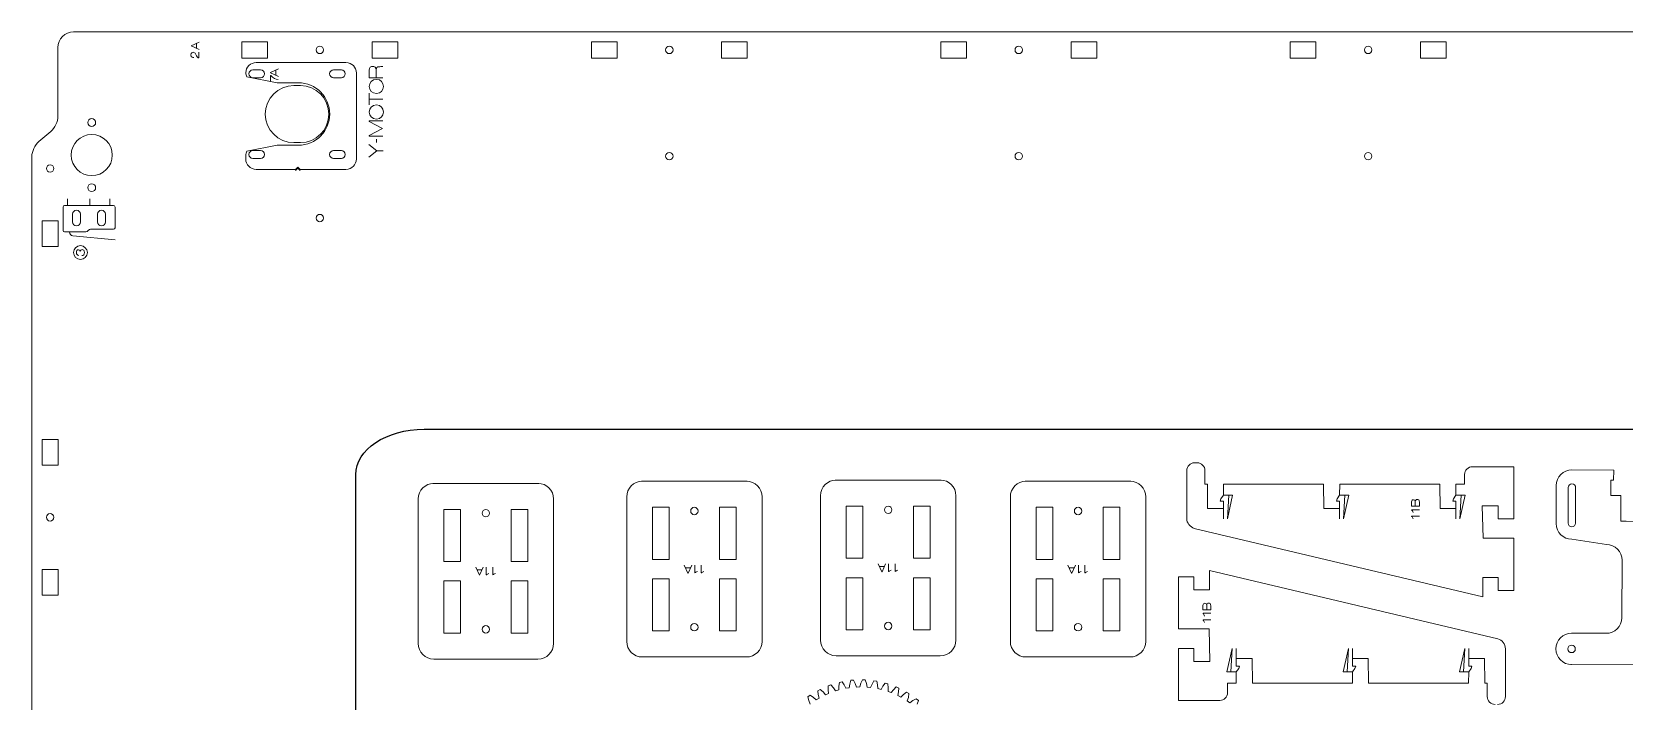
# Model space of a CAD drawing. Header units: millimetres. Extents: x 28 to 1172, y 29 to 868.
# Drawn here: x 28.5 to 517.6, y 661.9 to 867.5 of the extents above; entities that cross this region are included whole.
import ezdxf

# ---------------------------------------------------------------- set-up
doc = ezdxf.new("R2010")
doc.units = ezdxf.units.MM
doc.layers.get('0').update_dxf_attribs({"color": 1, "linetype": 'CONTINUOUS', "lineweight": 25, "true_color": 0xff0000})
for name, color, linetype, lineweight, true_color in [('11A', 1, 'CONTINUOUS', 0, 0xff0000), ('11A Text', 5, 'CONTINUOUS', 0, 0x0000ff), ('11B', 1, 'CONTINUOUS', 0, 0xff0000), ('11B text', 5, 'CONTINUOUS', 0, 0x0000ff), ('11C', 1, 'CONTINUOUS', 0, 0xff0000), ('Extruder Big Gear', 1, 'CONTINUOUS', 0, 0xff0000), ('Front', 1, 'CONTINUOUS', 0, 0xff0000), ('New Bottom board', 1, 'CONTINUOUS', 0, 0xff0000), ('New Cuts', 6, 'CONTINUOUS', 0, 0xff00ff), ('Text', 1, 'CONTINUOUS', 0, 0xff0000)]:
    doc.layers.add(name, color=color, linetype=linetype, lineweight=lineweight, true_color=true_color)

msp = doc.modelspace()

# ---------------------------------------------------------------- linework, layer by layer
msp.add_line((359.82, 745.41), (366.01, 745.41))
at = {"color": 1, "true_color": 0xff0000}
for points in [[(148.99, 745.41), (359.82, 745.41)], [(366.01, 745.41), (1000.26, 745.41)], [(127.98, 129.99), (127.98, 731.46)]]:
    msp.add_lwpolyline(points, dxfattribs=at)
msp.add_open_spline([(127.98, 731.46), (127.98, 739.16), (137.39, 745.41), (148.99, 745.41)], degree=3, dxfattribs=at)
at = {"layer": '11A', "color": 1, "true_color": 0xff0000}
for p, q in [((215.76, 729.42), (248.27, 729.42)), ((275.3, 729.79), (307.81, 729.79)), ((333.61, 729.42), (366.12, 729.42)), ((151.71, 728.77), (184.21, 728.77)), ((188.75, 724.24), (188.75, 679.34)), ((252.81, 724.88), (252.81, 679.99)), ((312.35, 725.25), (312.35, 680.35)), ((370.66, 724.88), (370.66, 679.99))]:
    msp.add_line(p, q, dxfattribs=at)
for points in [[(147.16, 679.59), (147.16, 723.98)], [(211.22, 680.24), (211.22, 724.63)], [(270.76, 680.61), (270.76, 725)], [(329.07, 680.24), (329.07, 724.63)], [(155.08, 720.78), (160.2, 720.78), (160.2, 704.78), (155.08, 704.78), (155.08, 720.78), (155.08, 720.78)], [(169.1, 719.64), (169.1, 719.64)], [(175.72, 720.78), (180.84, 720.78), (180.84, 704.78), (175.72, 704.78), (175.72, 720.78), (175.72, 720.78)], [(219.14, 721.43), (224.26, 721.43), (224.26, 705.43), (219.14, 705.43), (219.14, 721.43), (219.14, 721.43)], [(233.15, 720.29), (233.15, 720.29)], [(239.77, 721.43), (244.89, 721.43), (244.89, 705.43), (239.77, 705.43), (239.77, 721.43), (239.77, 721.43)], [(278.68, 721.8), (283.8, 721.8), (283.8, 705.8), (278.68, 705.8), (278.68, 721.8), (278.68, 721.8)], [(292.7, 720.66), (292.7, 720.66)], [(299.32, 721.8), (304.44, 721.8), (304.44, 705.8), (299.32, 705.8), (299.32, 721.8), (299.32, 721.8)], [(336.99, 721.43), (342.11, 721.43), (342.11, 705.43), (336.99, 705.43), (336.99, 721.43), (336.99, 721.43)], [(351.01, 720.29), (351.01, 720.29)], [(357.63, 721.43), (362.74, 721.43), (362.74, 705.43), (357.63, 705.43), (357.63, 721.43), (357.63, 721.43)], [(219.14, 699.44), (224.26, 699.44), (224.26, 683.44), (219.14, 683.44), (219.14, 699.44), (219.14, 699.44)], [(239.77, 699.44), (244.89, 699.44), (244.89, 683.44), (239.77, 683.44), (239.77, 699.44), (239.77, 699.44)], [(278.68, 699.81), (283.8, 699.81), (283.8, 683.81), (278.68, 683.81), (278.68, 699.81), (278.68, 699.81)], [(299.32, 699.81), (304.44, 699.81), (304.44, 683.81), (299.32, 683.81), (299.32, 699.81), (299.32, 699.81)], [(336.99, 699.44), (342.11, 699.44), (342.11, 683.44), (336.99, 683.44), (336.99, 699.44), (336.99, 699.44)], [(357.63, 699.44), (362.74, 699.44), (362.74, 683.44), (357.63, 683.44), (357.63, 699.44), (357.63, 699.44)], [(155.08, 698.79), (160.2, 698.79), (160.2, 682.79), (155.08, 682.79), (155.08, 698.79), (155.08, 698.79)], [(175.72, 698.79), (180.84, 698.79), (180.84, 682.79), (175.72, 682.79), (175.72, 698.79), (175.72, 698.79)], [(292.7, 684.95), (292.7, 684.95)], [(169.1, 683.93), (169.1, 683.93)], [(233.15, 684.58), (233.15, 684.58)], [(351.01, 684.58), (351.01, 684.58)], [(248.02, 675.44), (216.02, 675.44)], [(307.56, 675.81), (275.56, 675.81)], [(365.87, 675.44), (333.87, 675.44)], [(183.96, 674.79), (151.96, 674.79)]]:
    msp.add_lwpolyline(points, dxfattribs=at)
for points in [[(211.22, 724.63), (211.22, 727.28), (213.37, 729.43), (216.02, 729.43)], [(248.01, 729.43), (250.66, 729.43), (252.81, 727.28), (252.81, 724.63)], [(270.76, 725), (270.76, 727.65), (272.91, 729.8), (275.56, 729.8)], [(307.55, 729.8), (310.2, 729.8), (312.35, 727.65), (312.35, 725)], [(329.07, 724.63), (329.07, 727.28), (331.22, 729.43), (333.87, 729.43)], [(365.86, 729.43), (368.51, 729.43), (370.66, 727.28), (370.66, 724.63)], [(147.16, 723.98), (147.16, 726.63), (149.31, 728.78), (151.96, 728.78)], [(183.96, 728.78), (186.61, 728.78), (188.76, 726.63), (188.76, 723.98)], [(167.96, 720.78), (167.33, 720.78), (166.82, 720.27), (166.82, 719.64)], [(166.82, 719.64), (166.82, 719.01), (167.33, 718.5), (167.96, 718.5)], [(169.1, 719.64), (169.1, 720.27), (168.59, 720.78), (167.96, 720.78)], [(167.96, 718.5), (168.59, 718.5), (169.1, 719.01), (169.1, 719.64)], [(232.02, 721.43), (231.39, 721.43), (230.88, 720.92), (230.88, 720.29)], [(230.88, 720.29), (230.88, 719.66), (231.39, 719.15), (232.02, 719.15)], [(233.15, 720.29), (233.15, 720.92), (232.64, 721.43), (232.02, 721.43)], [(232.02, 719.15), (232.64, 719.15), (233.15, 719.66), (233.15, 720.29)], [(291.56, 721.8), (290.93, 721.8), (290.42, 721.29), (290.42, 720.66)], [(290.42, 720.66), (290.42, 720.03), (290.93, 719.52), (291.56, 719.52)], [(292.7, 720.66), (292.7, 721.29), (292.19, 721.8), (291.56, 721.8)], [(291.56, 719.52), (292.19, 719.52), (292.7, 720.03), (292.7, 720.66)], [(349.87, 721.43), (349.24, 721.43), (348.73, 720.92), (348.73, 720.29)], [(348.73, 720.29), (348.73, 719.66), (349.24, 719.15), (349.87, 719.15)], [(351.01, 720.29), (351.01, 720.92), (350.49, 721.43), (349.87, 721.43)], [(349.87, 719.15), (350.49, 719.15), (351.01, 719.66), (351.01, 720.29)], [(167.96, 685.07), (167.33, 685.07), (166.82, 684.56), (166.82, 683.93)], [(169.1, 683.93), (169.1, 684.56), (168.59, 685.07), (167.96, 685.07)], [(232.02, 685.72), (231.39, 685.72), (230.88, 685.21), (230.88, 684.58)], [(233.15, 684.58), (233.15, 685.21), (232.64, 685.72), (232.02, 685.72)], [(291.56, 686.09), (290.93, 686.09), (290.42, 685.58), (290.42, 684.95)], [(290.42, 684.95), (290.42, 684.32), (290.93, 683.81), (291.56, 683.81)], [(292.7, 684.95), (292.7, 685.58), (292.19, 686.09), (291.56, 686.09)], [(291.56, 683.81), (292.19, 683.81), (292.7, 684.32), (292.7, 684.95)], [(349.87, 685.72), (349.24, 685.72), (348.73, 685.21), (348.73, 684.58)], [(351.01, 684.58), (351.01, 685.21), (350.49, 685.72), (349.87, 685.72)], [(166.82, 683.93), (166.82, 683.3), (167.33, 682.79), (167.96, 682.79)], [(167.96, 682.79), (168.59, 682.79), (169.1, 683.3), (169.1, 683.93)], [(216.02, 675.44), (213.37, 675.44), (211.22, 677.59), (211.22, 680.24)], [(230.88, 684.58), (230.88, 683.95), (231.39, 683.44), (232.02, 683.44)], [(232.02, 683.44), (232.64, 683.44), (233.15, 683.95), (233.15, 684.58)], [(252.81, 680.24), (252.81, 677.59), (250.67, 675.44), (248.02, 675.44)], [(275.56, 675.81), (272.91, 675.81), (270.76, 677.96), (270.76, 680.61)], [(312.36, 680.61), (312.36, 677.96), (310.21, 675.81), (307.56, 675.81)], [(333.87, 675.44), (331.22, 675.44), (329.07, 677.59), (329.07, 680.24)], [(348.73, 684.58), (348.73, 683.95), (349.24, 683.44), (349.87, 683.44)], [(349.87, 683.44), (350.49, 683.44), (351.01, 683.95), (351.01, 684.58)], [(370.67, 680.24), (370.67, 677.59), (368.52, 675.44), (365.87, 675.44)], [(151.96, 674.79), (149.31, 674.79), (147.16, 676.94), (147.16, 679.59)], [(188.76, 679.59), (188.76, 676.94), (186.61, 674.79), (183.96, 674.79)]]:
    msp.add_open_spline(points, degree=3, dxfattribs=at)
at = {"layer": '11A Text', "color": 5, "true_color": 0x0000ff}
for points in [[(167.16, 703), (166.05, 700.58), (165.96, 700.58), (164.85, 703)], [(165.22, 702.2), (166.8, 702.2)], [(168.15, 700.64), (168.06, 700.64), (168.06, 703.02)], [(170.15, 700.64), (170.06, 700.64), (170.06, 703.02)], [(231.22, 703.64), (230.11, 701.23), (230.02, 701.23), (228.91, 703.64)], [(229.28, 702.85), (230.86, 702.85)], [(232.2, 701.29), (232.12, 701.29), (232.12, 703.67)], [(234.2, 701.29), (234.12, 701.29), (234.12, 703.67)], [(290.76, 704.01), (289.65, 701.59), (289.56, 701.59), (288.45, 704.01)], [(288.82, 703.21), (290.4, 703.21)], [(291.74, 701.66), (291.66, 701.66), (291.66, 704.04)], [(293.74, 701.66), (293.66, 701.66), (293.66, 704.04)], [(349.07, 703.64), (347.96, 701.23), (347.87, 701.23), (346.76, 703.64)], [(347.13, 702.85), (348.71, 702.85)], [(350.05, 701.29), (349.97, 701.29), (349.97, 703.67)], [(352.05, 701.29), (351.97, 701.29), (351.97, 703.67)]]:
    msp.add_lwpolyline(points, dxfattribs=at)
for points in [[(168.9, 701.09), (168.54, 701), (168.29, 700.81), (168.15, 700.64)], [(170.9, 701.09), (170.54, 701), (170.29, 700.81), (170.15, 700.64)], [(232.95, 701.74), (232.59, 701.65), (232.35, 701.45), (232.2, 701.29)], [(234.96, 701.74), (234.59, 701.65), (234.35, 701.45), (234.2, 701.29)], [(292.5, 702.11), (292.13, 702.01), (291.89, 701.82), (291.74, 701.66)], [(294.5, 702.11), (294.13, 702.01), (293.89, 701.82), (293.74, 701.66)], [(350.81, 701.74), (350.44, 701.65), (350.2, 701.45), (350.05, 701.29)], [(352.81, 701.74), (352.44, 701.65), (352.2, 701.45), (352.05, 701.29)]]:
    msp.add_open_spline(points, degree=3, dxfattribs=at)
at = {"layer": '11B', "color": 1, "true_color": 0xff0000}
msp.add_line((385.57, 714.95), (474.21, 693.92), dxfattribs=at)
for points in [[(386.45, 735.1), (385.65, 735.1)], [(386.45, 735.1), (385.65, 735.1)], [(474.21, 693.92), (474.21, 699.91), (478.93, 699.91), (478.93, 695.91), (483.73, 695.91), (483.73, 711.91), (474.29, 711.91), (474.05, 721.9), (478.93, 721.9), (478.93, 717.9), (483.73, 717.9), (483.73, 733.9), (471.01, 733.9)], [(474.21, 693.92), (474.21, 699.91), (478.93, 699.91), (478.93, 695.91), (483.73, 695.91), (483.73, 711.91), (474.29, 711.91), (474.05, 721.9), (478.93, 721.9), (478.93, 717.9), (483.73, 717.9), (483.73, 733.9), (471.01, 733.9)], [(383.25, 732.7), (383.25, 732.14)], [(383.25, 732.7), (383.25, 732.14)], [(394.48, 721.03), (389.68, 721.03), (389.6, 728.54), (388.85, 728.54), (388.85, 732.7)], [(394.48, 721.03), (389.68, 721.03), (389.6, 728.54), (388.85, 728.54), (388.85, 732.7)], [(468.61, 731.5), (468.61, 728.54), (465.96, 728.54), (465.93, 725.11)], [(468.61, 731.5), (468.61, 728.54), (465.96, 728.54), (465.93, 725.11)], [(383.25, 726.14), (383.25, 725.58)], [(383.25, 726.14), (383.25, 725.58)], [(394.51, 717.88), (394.51, 723.35), (393.54, 723.35), (393.77, 724.06), (394.5, 725.11), (396.15, 725.11), (395.75, 717.88), (397.36, 725.11)], [(394.51, 717.88), (394.51, 723.35), (393.54, 723.35), (393.77, 724.06), (394.5, 725.11), (396.15, 725.11), (395.75, 717.88), (397.36, 725.11)], [(430.18, 721.03), (425.38, 721.03), (425.3, 728.54), (394.56, 728.54), (394.5, 725.11)], [(430.18, 721.03), (425.38, 721.03), (425.3, 728.54), (394.56, 728.54), (394.5, 725.11)], [(396.15, 725.11), (397.36, 725.11)], [(396.15, 725.11), (397.36, 725.11)], [(430.21, 717.88), (430.21, 723.35), (429.25, 723.35), (429.47, 724.06), (430.21, 725.11), (431.85, 725.11), (431.45, 717.88), (433.06, 725.11)], [(430.21, 717.88), (430.21, 723.35), (429.25, 723.35), (429.47, 724.06), (430.21, 725.11), (431.85, 725.11), (431.45, 717.88), (433.06, 725.11)], [(465.88, 721.03), (461.08, 721.03), (461, 728.54), (430.26, 728.54), (430.21, 725.11)], [(465.88, 721.03), (461.08, 721.03), (461, 728.54), (430.26, 728.54), (430.21, 725.11)], [(431.85, 725.11), (433.06, 725.11)], [(431.85, 725.11), (433.06, 725.11)], [(465.93, 717.88), (465.93, 723.35), (464.97, 723.35), (465.2, 724.06), (465.93, 725.11), (467.58, 725.11), (467.18, 717.88), (468.79, 725.11)], [(465.93, 717.88), (465.93, 723.35), (464.97, 723.35), (465.2, 724.06), (465.93, 725.11), (467.58, 725.11), (467.18, 717.88), (468.79, 725.11)], [(467.58, 725.11), (468.79, 725.11)], [(467.58, 725.11), (468.79, 725.11)], [(383.25, 720.78), (383.25, 717.99)], [(383.25, 720.78), (383.25, 717.99)], [(478.84, 681.03), (390.2, 702.06), (390.2, 696.07), (385.48, 696.07), (385.48, 700.07), (380.68, 700.07), (380.68, 684.07), (390.12, 684.07), (390.36, 674.08), (385.48, 674.08), (385.48, 678.08), (380.68, 678.08), (380.68, 662.08), (393.4, 662.08)], [(398.48, 678.1), (398.48, 672.63), (399.44, 672.63), (399.21, 671.93), (398.48, 670.87), (396.83, 670.87), (397.23, 678.1), (395.62, 670.87)], [(434.2, 678.1), (434.2, 672.63), (435.16, 672.63), (434.94, 671.93), (434.2, 670.87), (432.56, 670.87), (432.96, 678.1), (431.35, 670.87)], [(469.91, 678.1), (469.91, 672.63), (470.87, 672.63), (470.64, 671.93), (469.91, 670.87), (468.26, 670.87), (468.66, 678.1), (467.05, 670.87)], [(481.16, 675.2), (481.16, 677.99)], [(396.83, 670.87), (395.62, 670.87)], [(395.8, 664.48), (395.8, 667.44), (398.45, 667.44), (398.48, 670.87)], [(398.53, 674.95), (403.33, 674.95), (403.41, 667.44), (434.15, 667.44), (434.2, 670.87)], [(432.56, 670.87), (431.35, 670.87)], [(434.23, 674.95), (439.03, 674.95), (439.11, 667.44), (469.85, 667.44), (469.91, 670.87)], [(468.26, 670.87), (467.05, 670.87)], [(469.93, 674.95), (474.73, 674.95), (474.81, 667.44), (475.56, 667.44), (475.56, 663.28)], [(481.16, 669.84), (481.16, 670.4)], [(481.16, 663.28), (481.16, 663.84)]]:
    msp.add_lwpolyline(points, dxfattribs=at)
for points in [[(385.65, 735.1), (384.33, 735.1), (383.25, 734.02), (383.25, 732.7)], [(385.65, 735.1), (384.33, 735.1), (383.25, 734.02), (383.25, 732.7)], [(388.85, 732.7), (388.85, 734.02), (387.77, 735.1), (386.45, 735.1)], [(388.85, 732.7), (388.85, 734.02), (387.77, 735.1), (386.45, 735.1)], [(471.01, 733.9), (469.69, 733.9), (468.61, 732.82), (468.61, 731.5)], [(471.01, 733.9), (469.69, 733.9), (468.61, 732.82), (468.61, 731.5)], [(383.25, 732.14), (383.25, 730.82), (383.25, 727.46), (383.25, 726.14)], [(383.25, 732.14), (383.25, 730.82), (383.25, 727.46), (383.25, 726.14)], [(383.25, 725.58), (383.25, 724.26), (383.25, 722.1), (383.25, 720.78)], [(383.25, 725.58), (383.25, 724.26), (383.25, 722.1), (383.25, 720.78)], [(383.25, 717.99), (383.25, 716.67), (384.29, 715.3), (385.57, 714.95)], [(383.25, 717.99), (383.25, 716.67), (384.29, 715.3), (385.57, 714.95)], [(481.16, 677.99), (481.16, 679.31), (480.12, 680.68), (478.84, 681.03)], [(481.16, 670.4), (481.16, 671.72), (481.16, 673.88), (481.16, 675.2)], [(481.16, 663.84), (481.16, 665.16), (481.16, 668.52), (481.16, 669.84)], [(393.4, 662.08), (394.72, 662.08), (395.8, 663.16), (395.8, 664.48)], [(475.56, 663.28), (475.56, 661.96), (476.64, 660.88), (477.96, 660.88)], [(478.76, 660.88), (480.08, 660.88), (481.16, 661.96), (481.16, 663.28)]]:
    msp.add_open_spline(points, degree=3, dxfattribs=at)
at = {"layer": '11B text', "color": 5, "true_color": 0x0000ff}
for points in [[(452.31, 721.81), (452.31, 723.12)], [(452.31, 721.81), (452.31, 723.12)], [(454.73, 723.03), (454.73, 721.81), (452.31, 721.81), (452.31, 721.81)], [(454.73, 723.03), (454.73, 721.81), (452.31, 721.81), (452.31, 721.81)], [(452.33, 720.61), (452.33, 720.7), (454.71, 720.7)], [(452.33, 720.61), (452.33, 720.7), (454.71, 720.7)], [(453.46, 723.24), (453.46, 721.81)], [(453.46, 723.24), (453.46, 723.24)], [(453.46, 723.24), (453.46, 721.81)], [(453.46, 723.24), (453.46, 723.24)], [(452.33, 718.61), (452.33, 718.7), (454.71, 718.7)], [(452.33, 718.61), (452.33, 718.7), (454.71, 718.7)], [(388.23, 689.97), (388.23, 691.29)], [(390.65, 691.2), (390.65, 689.97), (388.23, 689.97), (388.23, 689.97)], [(389.39, 691.4), (389.38, 689.97)], [(389.38, 691.4), (389.39, 691.4)], [(388.25, 688.78), (388.25, 688.86), (390.63, 688.86)], [(388.25, 686.78), (388.25, 686.86), (390.63, 686.86)]]:
    msp.add_lwpolyline(points, dxfattribs=at)
for points in [[(452.31, 723.12), (452.31, 723.5), (452.52, 723.77), (452.91, 723.77)], [(452.31, 723.12), (452.31, 723.5), (452.52, 723.77), (452.91, 723.77)], [(452.78, 719.86), (452.68, 720.23), (452.49, 720.47), (452.33, 720.61)], [(452.78, 719.86), (452.68, 720.23), (452.49, 720.47), (452.33, 720.61)], [(452.91, 723.77), (453.19, 723.77), (453.46, 723.52), (453.46, 723.24)], [(452.91, 723.77), (453.19, 723.77), (453.46, 723.52), (453.46, 723.24)], [(453.46, 723.24), (453.48, 723.55), (453.65, 723.85), (454.07, 723.85)], [(453.46, 723.24), (453.48, 723.55), (453.65, 723.85), (454.07, 723.85)], [(454.07, 723.85), (454.35, 723.85), (454.73, 723.67), (454.73, 723.03)], [(454.07, 723.85), (454.35, 723.85), (454.73, 723.67), (454.73, 723.03)], [(452.78, 717.86), (452.68, 718.23), (452.49, 718.47), (452.33, 718.61)], [(452.78, 717.86), (452.68, 718.23), (452.49, 718.47), (452.33, 718.61)], [(388.23, 691.29), (388.23, 691.67), (388.44, 691.94), (388.83, 691.94)], [(388.83, 691.94), (389.12, 691.94), (389.39, 691.69), (389.38, 691.4)], [(389.39, 691.4), (389.4, 691.72), (389.57, 692.01), (389.99, 692.01)], [(389.99, 692.01), (390.28, 692.01), (390.65, 691.83), (390.65, 691.2)], [(388.7, 688.03), (388.61, 688.39), (388.42, 688.64), (388.25, 688.78)], [(388.7, 686.03), (388.61, 686.39), (388.42, 686.63), (388.25, 686.78)]]:
    msp.add_open_spline(points, degree=3, dxfattribs=at)
at = {"layer": '11C'}
msp.add_line((569.82, 672.92), (501.2, 673.11), dxfattribs=at)
at = {"layer": 'Extruder Big Gear', "color": 1, "true_color": 0xff0000}
msp.add_lwpolyline([(267.57, 660.98), (267.17, 662.04), (266.9, 663.19), (267.59, 663.67), (268.57, 663.02), (269.43, 662.27), (270.31, 662.8), (270.04, 663.91), (269.92, 665.09), (270.66, 665.48), (271.56, 664.7), (272.31, 663.85), (273.25, 664.26), (273.13, 665.39), (273.15, 666.58), (273.95, 666.87), (274.73, 665.99), (275.37, 665.05), (276.35, 665.34), (276.38, 666.47), (276.56, 667.64), (277.38, 667.83), (278.05, 666.85), (278.56, 665.84), (279.57, 666), (279.74, 667.13), (280.07, 668.27), (280.91, 668.35), (281.44, 667.29), (281.83, 666.22), (282.85, 666.25), (283.16, 667.35), (283.63, 668.43), (284.47, 668.41), (284.87, 667.29), (285.11, 666.18), (286.13, 666.08), (286.58, 667.13), (287.18, 668.15), (288.01, 668.01), (288.27, 666.85), (288.36, 665.72), (289.36, 665.49), (289.94, 666.47), (290.67, 667.41), (291.48, 667.17), (291.58, 665.99), (291.53, 664.85), (292.49, 664.5), (293.19, 665.39), (294.03, 666.23), (294.8, 665.88), (294.76, 664.7), (294.56, 663.58), (295.47, 663.11), (296.27, 663.91), (297.22, 664.62), (297.94, 664.19), (297.74, 663.02), (297.4, 661.93), (298.24, 661.35), (299.15, 662.04), (300.17, 662.63), (300.83, 662.1), (300.49, 660.97)], dxfattribs=at)
at = {"layer": 'Front', "color": 1, "true_color": 0xff0000}
for points in [[(570.33, 725.11), (536.71, 725.11), (532.78, 731.61), (526.76, 732.83), (525.92, 732.83), (525.91, 729.74), (526.73, 729.74), (526.73, 725.06), (526.73, 725.06), (523.65, 725.07), (523.63, 717.11), (521.98, 717.11), (521.98, 717.11), (518.25, 717.12), (518.25, 717.12), (516.6, 717.13), (516.61, 725.09), (513.55, 725.1), (513.55, 725.09), (513.55, 729.77), (514.39, 729.77), (514.4, 732.86), (501.59, 732.9)], [(496.78, 728.11), (496.74, 716.42)], [(500.41, 716.57), (500.44, 727.5), (500.44, 727.5)], [(502.72, 727.5), (502.69, 716.56)], [(501.53, 711.61), (512.18, 709.98)], [(516.96, 705.17), (516.88, 687.49)], [(512.07, 682.71), (501.49, 682.72)], [(500.34, 677.91), (500.34, 677.91)]]:
    msp.add_lwpolyline(points, dxfattribs=at)
for points in [[(501.59, 732.9), (498.94, 732.91), (496.78, 730.76), (496.78, 728.11)], [(500.44, 727.5), (500.44, 728.13), (500.96, 728.64), (501.59, 728.64)], [(501.59, 728.64), (502.21, 728.64), (502.72, 728.13), (502.72, 727.5)], [(496.74, 716.42), (496.74, 713.77), (498.88, 711.61), (501.53, 711.61)], [(501.55, 715.43), (500.92, 715.43), (500.41, 715.94), (500.41, 716.57)], [(502.69, 716.56), (502.69, 715.93), (502.18, 715.43), (501.55, 715.43)], [(512.18, 709.98), (514.83, 709.97), (516.97, 707.82), (516.96, 705.17)], [(516.88, 687.49), (516.88, 684.84), (514.72, 682.7), (512.07, 682.71)], [(501.49, 682.72), (498.83, 682.73), (496.68, 680.58), (496.67, 677.93)], [(496.67, 677.93), (496.67, 675.28), (498.81, 673.11), (501.46, 673.11)], [(500.34, 677.91), (500.34, 678.54), (500.85, 679.05), (501.48, 679.05)], [(501.48, 676.77), (500.85, 676.77), (500.34, 677.28), (500.34, 677.91)], [(501.48, 679.05), (502.11, 679.05), (502.62, 678.54), (502.62, 677.91)], [(502.62, 677.91), (502.62, 677.28), (502.11, 676.77), (501.48, 676.77)]]:
    msp.add_open_spline(points, degree=3, dxfattribs=at)
at = {"layer": 'New Bottom board'}
msp.add_line((41.3, 867.5), (1166.7, 867.5), dxfattribs=at)
at = {"layer": 'New Cuts', "color": 1, "true_color": 0xff0000}
msp.add_line((28.5, 67.82), (28.5, 829.18), dxfattribs=at)
for points in [[(334.12, 867.5), (41.3, 867.5)], [(36.5, 862.7), (36.5, 841.54), (36.5, 841.54)], [(100.91, 864.42), (100.91, 859.46), (93.03, 859.46), (93.03, 864.42), (100.91, 864.42), (100.91, 864.42)], [(140.91, 864.42), (140.91, 859.46), (133.03, 859.46), (133.03, 864.42), (140.91, 864.42), (140.91, 864.42)], [(208.25, 864.42), (208.25, 859.46), (200.37, 859.46), (200.37, 864.42), (208.25, 864.42), (208.25, 864.42)], [(248.25, 864.42), (248.25, 859.46), (240.37, 859.46), (240.37, 864.42), (248.25, 864.42), (248.25, 864.42)], [(315.59, 864.42), (315.59, 859.46), (307.71, 859.46), (307.71, 864.42), (315.59, 864.42), (315.59, 864.42)], [(355.59, 864.42), (355.59, 859.46), (347.71, 859.46), (347.71, 864.42), (355.59, 864.42), (355.59, 864.42)], [(422.93, 864.42), (422.93, 859.46), (415.05, 859.46), (415.05, 864.42), (422.93, 864.42), (422.93, 864.42)], [(462.93, 864.42), (462.93, 859.46), (455.05, 859.46), (455.05, 864.42), (462.93, 864.42), (462.93, 864.42)], [(116.97, 860.8), (116.97, 860.8)], [(224.31, 860.8), (224.31, 860.8)], [(331.65, 860.8), (331.65, 860.8)], [(438.99, 860.8), (438.99, 860.8)], [(96.38, 855.82), (98.78, 855.82), (98.78, 855.82)], [(98.78, 853.42), (96.38, 853.42)], [(121.18, 855.82), (123.58, 855.82), (123.58, 855.82)], [(123.58, 853.42), (121.18, 853.42)], [(108.98, 850.98), (110.98, 850.98), (110.98, 850.98)], [(34.34, 836.9), (30.66, 833.82)], [(48.1, 839.64), (48.1, 839.64)], [(110.98, 833.46), (108.98, 833.46)], [(28.5, 829.18), (28.5, 620.14)], [(53.22, 829.64), (53.22, 829.64)], [(96.38, 831.02), (98.78, 831.02), (98.78, 831.02)], [(98.78, 828.62), (96.38, 828.62)], [(121.18, 831.02), (123.58, 831.02), (123.58, 831.02)], [(123.58, 828.62), (121.18, 828.62)], [(225.45, 829.3), (225.45, 829.3)], [(332.79, 829.3), (332.79, 829.3)], [(440.13, 829.3), (440.13, 829.3)], [(35.25, 825.53), (35.25, 825.53)], [(109.51, 824.9), (110.21, 825.61), (110.92, 824.9)], [(48.1, 819.64), (48.1, 819.64)], [(31.63, 801.59), (31.63, 809.47), (36.59, 809.47), (36.59, 801.59), (31.63, 801.59), (31.63, 801.59)], [(41.02, 811.49), (41.02, 809.09)], [(43.42, 809.09), (43.42, 811.49), (43.42, 811.49)], [(48.7, 811.49), (48.7, 809.09)], [(51.1, 809.09), (51.1, 811.49), (51.1, 811.49)], [(118.11, 810.29), (118.11, 810.29)], [(31.63, 734.41), (31.63, 742.29), (36.59, 742.29), (36.59, 734.41), (31.63, 734.41), (31.63, 734.41)], [(35.25, 718.35), (35.25, 718.35)], [(31.63, 694.41), (31.63, 702.29), (36.59, 702.29), (36.59, 694.41), (31.63, 694.41), (31.63, 694.41)]]:
    msp.add_lwpolyline(points, dxfattribs=at)
for points in [[(41.3, 867.5), (38.66, 867.5), (36.5, 865.34), (36.5, 862.7)], [(115.83, 861.94), (115.83, 862.57), (116.34, 863.08), (116.97, 863.08)], [(116.97, 860.8), (116.34, 860.8), (115.83, 861.31), (115.83, 861.94)], [(116.97, 863.08), (117.6, 863.08), (118.11, 862.57), (118.11, 861.94)], [(118.11, 861.94), (118.11, 861.31), (117.6, 860.8), (116.97, 860.8)], [(223.17, 861.94), (223.17, 862.57), (223.68, 863.08), (224.31, 863.08)], [(224.31, 860.8), (223.68, 860.8), (223.17, 861.31), (223.17, 861.94)], [(224.31, 863.08), (224.94, 863.08), (225.45, 862.57), (225.45, 861.94)], [(225.45, 861.94), (225.45, 861.31), (224.94, 860.8), (224.31, 860.8)], [(330.51, 861.94), (330.51, 862.57), (331.02, 863.08), (331.65, 863.08)], [(331.65, 860.8), (331.02, 860.8), (330.51, 861.31), (330.51, 861.94)], [(331.65, 863.08), (332.28, 863.08), (332.79, 862.57), (332.79, 861.94)], [(332.79, 861.94), (332.79, 861.31), (332.28, 860.8), (331.65, 860.8)], [(437.85, 861.94), (437.85, 862.57), (438.36, 863.08), (438.99, 863.08)], [(438.99, 860.8), (438.36, 860.8), (437.85, 861.31), (437.85, 861.94)], [(438.99, 863.08), (439.62, 863.08), (440.13, 862.57), (440.13, 861.94)], [(440.13, 861.94), (440.13, 861.31), (439.62, 860.8), (438.99, 860.8)], [(95.18, 854.62), (95.18, 855.29), (95.71, 855.82), (96.38, 855.82)], [(96.38, 853.42), (95.71, 853.42), (95.18, 853.96), (95.18, 854.62)], [(98.78, 855.82), (99.45, 855.82), (99.98, 855.29), (99.98, 854.62)], [(99.98, 854.62), (99.98, 853.96), (99.45, 853.42), (98.78, 853.42)], [(119.97, 854.62), (119.97, 855.29), (120.51, 855.82), (121.18, 855.82)], [(121.18, 853.42), (120.51, 853.42), (119.97, 853.96), (119.97, 854.62)], [(123.58, 855.82), (124.25, 855.82), (124.78, 855.29), (124.78, 854.62)], [(124.78, 854.62), (124.78, 853.96), (124.25, 853.42), (123.58, 853.42)], [(100.22, 842.22), (100.22, 847.06), (104.14, 850.98), (108.98, 850.98)], [(110.98, 850.98), (115.82, 850.98), (119.74, 847.06), (119.74, 842.22)], [(36.5, 841.54), (36.5, 839.99), (35.53, 837.9), (34.34, 836.9)], [(108.98, 833.46), (104.14, 833.46), (100.22, 837.39), (100.22, 842.22)], [(119.74, 842.22), (119.74, 837.39), (115.82, 833.46), (110.98, 833.46)], [(46.9, 840.84), (46.24, 840.84), (45.7, 840.3), (45.7, 839.64)], [(45.7, 839.64), (45.7, 838.97), (46.24, 838.44), (46.9, 838.44)], [(48.1, 839.64), (48.1, 840.3), (47.56, 840.84), (46.9, 840.84)], [(46.9, 838.44), (47.56, 838.44), (48.1, 838.97), (48.1, 839.64)], [(30.66, 833.82), (29.47, 832.82), (28.5, 830.74), (28.5, 829.18)], [(46.9, 835.96), (43.41, 835.96), (40.58, 833.13), (40.58, 829.64)], [(53.22, 829.64), (53.22, 833.13), (50.39, 835.96), (46.9, 835.96)], [(32.97, 825.53), (32.97, 826.16), (33.48, 826.67), (34.11, 826.67)], [(34.11, 826.67), (34.74, 826.67), (35.25, 826.16), (35.25, 825.53)], [(40.58, 829.64), (40.58, 826.15), (43.41, 823.32), (46.9, 823.32)], [(46.9, 823.32), (50.39, 823.32), (53.22, 826.15), (53.22, 829.64)], [(95.18, 829.82), (95.18, 830.49), (95.71, 831.02), (96.38, 831.02)], [(96.38, 828.62), (95.71, 828.62), (95.18, 829.16), (95.18, 829.82)], [(98.78, 831.02), (99.45, 831.02), (99.98, 830.49), (99.98, 829.82)], [(99.98, 829.82), (99.98, 829.16), (99.45, 828.62), (98.78, 828.62)], [(119.97, 829.82), (119.97, 830.49), (120.51, 831.02), (121.18, 831.02)], [(121.18, 828.62), (120.51, 828.62), (119.97, 829.16), (119.97, 829.82)], [(123.58, 831.02), (124.25, 831.02), (124.78, 830.49), (124.78, 829.82)], [(124.78, 829.82), (124.78, 829.16), (124.25, 828.62), (123.58, 828.62)], [(223.17, 829.3), (223.17, 829.93), (223.68, 830.44), (224.31, 830.44)], [(224.31, 828.16), (223.68, 828.16), (223.17, 828.67), (223.17, 829.3)], [(224.31, 830.44), (224.94, 830.44), (225.45, 829.93), (225.45, 829.3)], [(225.45, 829.3), (225.45, 828.67), (224.94, 828.16), (224.31, 828.16)], [(330.51, 829.3), (330.51, 829.93), (331.02, 830.44), (331.65, 830.44)], [(331.65, 828.16), (331.02, 828.16), (330.51, 828.67), (330.51, 829.3)], [(331.65, 830.44), (332.28, 830.44), (332.79, 829.93), (332.79, 829.3)], [(332.79, 829.3), (332.79, 828.67), (332.28, 828.16), (331.65, 828.16)], [(437.85, 829.3), (437.85, 829.93), (438.36, 830.44), (438.99, 830.44)], [(438.99, 828.16), (438.36, 828.16), (437.85, 828.67), (437.85, 829.3)], [(438.99, 830.44), (439.62, 830.44), (440.13, 829.93), (440.13, 829.3)], [(440.13, 829.3), (440.13, 828.67), (439.62, 828.16), (438.99, 828.16)], [(34.11, 824.39), (33.48, 824.39), (32.97, 824.9), (32.97, 825.53)], [(35.25, 825.53), (35.25, 824.9), (34.74, 824.39), (34.11, 824.39)], [(46.9, 820.84), (46.24, 820.84), (45.7, 820.3), (45.7, 819.64)], [(45.7, 819.64), (45.7, 818.97), (46.24, 818.44), (46.9, 818.44)], [(48.1, 819.64), (48.1, 820.3), (47.56, 820.84), (46.9, 820.84)], [(46.9, 818.44), (47.56, 818.44), (48.1, 818.97), (48.1, 819.64)], [(42.22, 812.69), (41.56, 812.69), (41.02, 812.16), (41.02, 811.49)], [(43.42, 811.49), (43.42, 812.16), (42.88, 812.69), (42.22, 812.69)], [(49.9, 812.69), (49.24, 812.69), (48.7, 812.16), (48.7, 811.49)], [(51.1, 811.49), (51.1, 812.16), (50.56, 812.69), (49.9, 812.69)], [(41.02, 809.09), (41.02, 808.43), (41.56, 807.9), (42.22, 807.9)], [(42.22, 807.9), (42.88, 807.9), (43.42, 808.43), (43.42, 809.09)], [(48.7, 809.09), (48.7, 808.43), (49.24, 807.9), (49.9, 807.9)], [(49.9, 807.9), (50.56, 807.9), (51.1, 808.43), (51.1, 809.09)], [(115.83, 810.29), (115.83, 810.93), (116.34, 811.43), (116.97, 811.43)], [(116.97, 809.16), (116.34, 809.16), (115.83, 809.67), (115.83, 810.29)], [(116.97, 811.43), (117.6, 811.43), (118.11, 810.93), (118.11, 810.29)], [(118.11, 810.29), (118.11, 809.67), (117.6, 809.16), (116.97, 809.16)], [(32.97, 718.35), (32.97, 718.98), (33.48, 719.49), (34.11, 719.49)], [(34.11, 719.49), (34.74, 719.49), (35.25, 718.98), (35.25, 718.35)], [(34.11, 717.21), (33.48, 717.21), (32.97, 717.72), (32.97, 718.35)], [(35.25, 718.35), (35.25, 717.72), (34.74, 717.21), (34.11, 717.21)]]:
    msp.add_open_spline(points, degree=3, dxfattribs=at)
at = {"layer": 'text', "color": 5, "true_color": 0x0000ff}
for points in [[(79.9, 862.05), (77.48, 863.16), (77.48, 863.25), (79.9, 864.36)], [(79.1, 863.99), (79.1, 862.41)], [(79.82, 859.53), (79.82, 861.3)], [(78.77, 860.73), (79.07, 860.15)], [(125, 858.05), (97.4, 858.05)], [(104.24, 853.82), (101.82, 854.93), (101.82, 855.02), (104.24, 856.13)], [(94.53, 853.64), (103.83, 851.85), (110.4, 851.85)], [(101.82, 852.39), (101.82, 854.08), (101.9, 854.08)], [(103.44, 855.76), (103.44, 854.18)], [(128.2, 828.45), (128.2, 854.85)], [(136.31, 853.42), (132.14, 853.42), (132.14, 855.72)], [(134.28, 855.87), (134.29, 855.87)], [(134.29, 855.87), (134.29, 853.42)], [(132.14, 850.72), (132.14, 850.72)], [(132.14, 845.03), (132.14, 848.63)], [(136.31, 846.84), (132.14, 846.84)], [(132.14, 842.87), (132.14, 842.87)], [(136.31, 835.43), (132.14, 835.43), (132.14, 835.62), (136.2, 837.81), (136.2, 837.82), (132.14, 840), (132.14, 840.19), (136.31, 840.19)], [(110.4, 832.65), (103.82, 832.66), (94.53, 830.87)], [(132.05, 829.05), (134.44, 830.99), (132.05, 832.93)], [(134.32, 833.46), (134.32, 834.58)], [(94.2, 829.46), (94.2, 828.45)], [(136.41, 830.99), (134.44, 830.99)], [(97.4, 825.25), (109.5, 825.25), (110.21, 825.96), (110.92, 825.25), (125, 825.25), (125, 825.25)], [(38.13, 806.52), (38.13, 813.68)], [(38.58, 814.14), (53.62, 814.14)], [(39.49, 814.14), (39.49, 816.22)], [(46.33, 814.14), (46.33, 816.22)], [(52.47, 814.14), (52.47, 816.22)], [(54.07, 813.68), (54.07, 807.31), (54.07, 807.31)], [(45.12, 806.07), (38.58, 806.07)], [(41.12, 804.85), (54.07, 803.63)], [(45.85, 806.48), (45.83, 806.44)], [(53.62, 806.86), (46.56, 806.86)], [(43.34, 800), (43.34, 800)], [(43.42, 801.82), (43.42, 801.82)]]:
    msp.add_lwpolyline(points, dxfattribs=at)
for points in [[(77.38, 860.42), (77.38, 861.09), (77.82, 861.23), (78.05, 861.23)], [(78.05, 861.23), (78.4, 861.23), (78.6, 861.02), (78.77, 860.73)], [(78.23, 859.58), (77.97, 859.58), (77.38, 859.58), (77.38, 860.42)], [(79.07, 860.15), (79.33, 859.71), (79.47, 859.53), (79.82, 859.53)], [(97.4, 858.05), (95.67, 858.05), (94.26, 856.68), (94.2, 854.96)], [(128.2, 854.85), (128.2, 856.62), (126.77, 858.05), (125, 858.05)], [(132.14, 855.72), (132.14, 856.55), (132.54, 856.87), (133.28, 856.87)], [(133.28, 856.87), (133.68, 856.87), (134.23, 856.6), (134.28, 855.87)], [(134.29, 855.87), (134.29, 856.51), (134.59, 856.79), (135.16, 856.79)], [(135.16, 856.79), (135.31, 856.79), (136.14, 856.8), (136.31, 856.88)], [(94.2, 854.96), (94.22, 854.49), (94.33, 854.04), (94.53, 853.64)], [(101.9, 854.08), (102.59, 853.3), (103.38, 852.93), (104.2, 852.9)], [(110.4, 851.85), (115.7, 851.85), (120, 847.56), (120, 842.25)], [(132.14, 850.72), (132.14, 851.91), (132.94, 852.88), (134.32, 852.88)], [(134.32, 852.88), (135.7, 852.88), (136.5, 851.91), (136.5, 850.72)], [(134.32, 848.56), (132.94, 848.56), (132.14, 849.53), (132.14, 850.72)], [(136.5, 850.72), (136.5, 849.53), (135.7, 848.56), (134.32, 848.56)], [(120, 842.25), (120, 836.95), (115.7, 832.65), (110.4, 832.65)], [(132.14, 842.87), (132.14, 844.06), (132.94, 845.03), (134.32, 845.03)], [(134.32, 840.71), (132.94, 840.71), (132.14, 841.68), (132.14, 842.87)], [(134.32, 845.03), (135.7, 845.03), (136.5, 844.06), (136.5, 842.87)], [(136.5, 842.87), (136.5, 841.68), (135.7, 840.71), (134.32, 840.71)], [(94.53, 830.87), (94.32, 830.44), (94.2, 829.97), (94.2, 829.46)], [(94.2, 828.45), (94.2, 826.69), (95.63, 825.25), (97.4, 825.25)], [(125, 825.25), (126.77, 825.25), (128.2, 826.69), (128.2, 828.45)], [(38.13, 813.68), (38.13, 813.93), (38.33, 814.14), (38.58, 814.14)], [(53.62, 814.14), (53.87, 814.14), (54.07, 813.93), (54.07, 813.68)], [(54.07, 807.31), (54.07, 807.06), (53.87, 806.86), (53.62, 806.86)], [(38.58, 806.07), (38.33, 806.07), (38.13, 806.28), (38.13, 806.52)], [(40.08, 806.04), (40.02, 805.41), (40.49, 804.91), (41.12, 804.85)], [(45.83, 806.44), (45.69, 806.24), (45.37, 806.07), (45.12, 806.07)], [(46.56, 806.86), (46.31, 806.86), (46, 806.69), (45.85, 806.48)], [(41.3, 799.69), (41.3, 800.86), (42.25, 801.82), (43.42, 801.82)], [(43.42, 797.57), (42.25, 797.57), (41.3, 798.52), (41.3, 799.69)], [(42.18, 799.74), (42.18, 800.31), (42.43, 800.56), (42.8, 800.56)], [(42.98, 798.84), (42.48, 798.86), (42.18, 799.07), (42.18, 799.74)], [(42.8, 800.56), (43.04, 800.56), (43.29, 800.42), (43.34, 800)], [(43.34, 800), (43.39, 800.46), (43.66, 800.61), (43.98, 800.61)], [(43.42, 801.82), (44.6, 801.82), (45.55, 800.86), (45.55, 799.69)], [(45.55, 799.69), (45.55, 798.52), (44.6, 797.57), (43.42, 797.57)], [(43.88, 798.77), (43.86, 798.77), (43.83, 798.77), (43.81, 798.77)], [(44.67, 799.69), (44.67, 799.06), (44.36, 798.77), (43.88, 798.77)], [(43.98, 800.61), (44.24, 800.61), (44.67, 800.44), (44.67, 799.69)]]:
    msp.add_open_spline(points, degree=3, dxfattribs=at)

doc.saveas('drawing.dxf')
